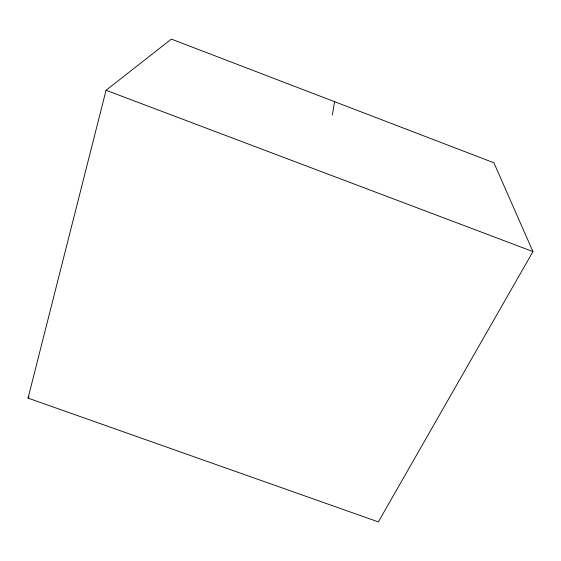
<?xml version="1.0" encoding="UTF-8"?>
<svg xmlns="http://www.w3.org/2000/svg" width="561" height="561" viewBox="0 0 561 561"><rect width="100%" height="100%" fill="white"/><g stroke="black" fill="none" stroke-linecap="round" stroke-linejoin="round"><path stroke-width="0.84" d="M332.35 115.04L334.559 101.681M28.05 398.114L106.057 90.272L171.357 39.102L493.897 162.781L532.95 251.587L378.345 521.898L28.05 398.114L29.018 396.662M106.057 90.272L532.95 251.587"/></g></svg>
